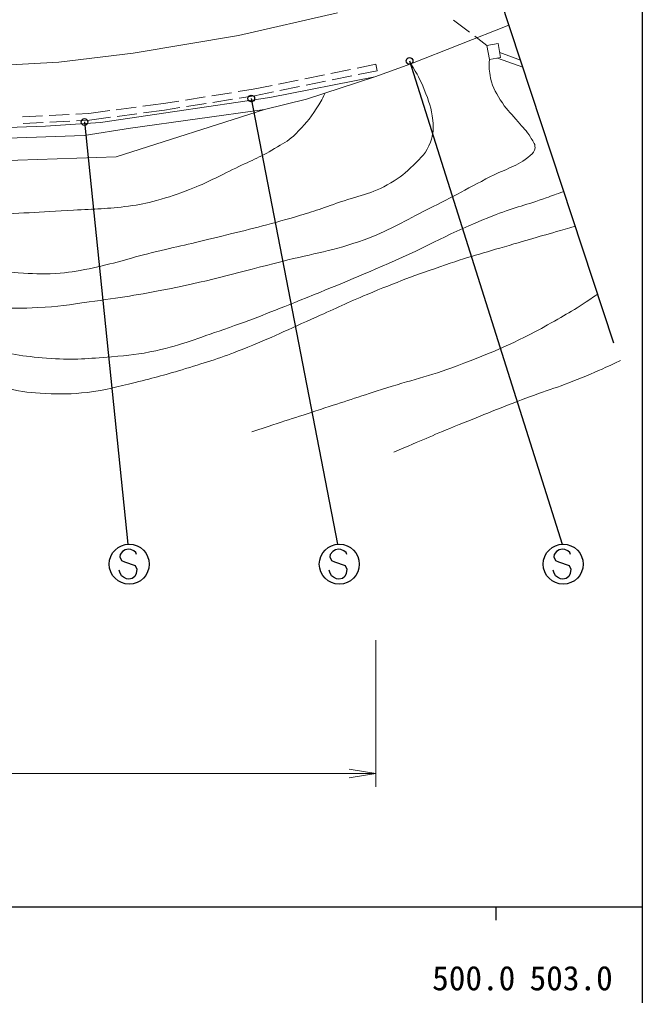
# Model space of a CAD drawing. Units: millimetres, scale not verified. Extents: x 40000 to 680000, y 20000 to 380000.
# Drawn here: x 532299 to 579000, y 198357 to 271522 of the extents above; entities that cross this region are included whole.
import ezdxf
from ezdxf.enums import TextEntityAlignment as Align

# ---------------------------------------------------------------- set-up
doc = ezdxf.new("R2010")
doc.units = ezdxf.units.MM
doc.header["$LTSCALE"] = 1000
doc.linetypes.add('CHAIN', pattern=[18.5, 12, -1.5, 3.5, -1.5])
for name, color, linetype, lineweight in [('M-BMK', 2, 'CHAIN', 13), ('M-BMK-OTRS', 5, 'Continuous', 25), ('M-STR-HTXT', 7, 'Continuous', 13), ('M-STR-STRC', 7, 'Continuous', 25), ('M-TTL-BAND', 7, 'Continuous', 25), ('M-WORK', 1, 'Continuous', 13)]:
    doc.layers.add(name, color=color, linetype=linetype, lineweight=lineweight)
doc.styles.add('ＭＳ ゴシック', font='')
doc.styles.get('ＭＳ ゴシック').set_extended_font_data('MS Gothic')

# ---------------------------------------------------------------- blocks, each defined once
blk = doc.blocks.new('open_arrow')
at = {"color": 0, "linetype": 'Continuous', "lineweight": -2}
blk.add_lwpolyline([(7.5, 1.25), (0, 0), (7.5, -1.25)], dxfattribs=at)

msp = doc.modelspace()

# ---------------------------------------------------------------- linework, layer by layer
at = {"layer": 'M-BMK'}
for p, q in [((548722, 270324), (556128, 272029)), ((540809, 268992), (548722, 270324)), ((535241, 268326), (540809, 268992)), ((528714, 267953), (535241, 268326))]:
    msp.add_line(p, q, dxfattribs=at)
at = {"layer": 'M-BMK-OTRS'}
msp.add_line((576859, 247255), (567455, 275743), dxfattribs=at)
at = {"layer": 'M-STR-HTXT'}
for p, q in [((559017, 225000), (559017, 214000)), ((493555, 215000), (559017, 215000))]:
    msp.add_line(p, q, dxfattribs=at)
at = {"layer": 'M-STR-STRC'}
for p, q in [((561543, 268414), (572989, 232191)), ((549677, 265606), (556142, 232186)), ((537164, 263839), (540416, 232188)), ((539836, 231421), (539812, 231251)), ((539812, 231251), (539941, 230977)), ((540029, 231629), (539836, 231421)), ((540225, 231769), (540029, 231629)), ((540474, 231819), (540225, 231769)), ((540648, 231795), (540474, 231819)), ((540864, 231686), (540648, 231795)), ((541029, 231575), (540864, 231686)), ((541081, 231408), (541029, 231575)), ((555586, 231421), (555562, 231251)), ((555562, 231251), (555691, 230977)), ((555779, 231629), (555586, 231421)), ((555975, 231769), (555779, 231629)), ((556224, 231819), (555975, 231769)), ((556398, 231795), (556224, 231819)), ((556614, 231686), (556398, 231795)), ((556779, 231575), (556614, 231686)), ((556831, 231408), (556779, 231575)), ((572370, 231421), (572346, 231251)), ((572346, 231251), (572475, 230977)), ((572562, 231629), (572370, 231421)), ((572759, 231769), (572562, 231629)), ((573008, 231819), (572759, 231769)), ((573181, 231795), (573008, 231819)), ((573398, 231686), (573181, 231795)), ((573563, 231575), (573398, 231686)), ((573615, 231408), (573563, 231575)), ((539941, 230977), (540168, 230867)), ((540168, 230867), (540966, 230586)), ((540966, 230586), (541087, 230327)), ((555691, 230977), (555918, 230867)), ((555918, 230867), (556716, 230586)), ((556716, 230586), (556837, 230327)), ((572475, 230977), (572701, 230867)), ((572701, 230867), (573500, 230586)), ((573500, 230586), (573621, 230327)), ((539817, 230088), (539758, 230253)), ((539944, 229822), (539817, 230088)), ((540099, 229712), (539944, 229822)), ((540937, 229762), (540750, 229618)), ((541043, 229986), (540937, 229762)), ((541087, 230327), (541043, 229986)), ((555567, 230088), (555508, 230253)), ((555694, 229822), (555567, 230088)), ((555849, 229712), (555694, 229822)), ((556687, 229762), (556500, 229618)), ((556793, 229986), (556687, 229762)), ((556837, 230327), (556793, 229986)), ((572351, 230088), (572292, 230253)), ((572477, 229822), (572351, 230088)), ((572632, 229712), (572477, 229822)), ((573470, 229762), (573283, 229618)), ((573576, 229986), (573470, 229762)), ((573621, 230327), (573576, 229986)), ((540318, 229600), (540099, 229712)), ((540498, 229574), (540318, 229600)), ((540750, 229618), (540498, 229574)), ((556068, 229600), (555849, 229712)), ((556248, 229574), (556068, 229600)), ((556500, 229618), (556248, 229574)), ((572852, 229600), (572632, 229712)), ((573032, 229574), (572852, 229600)), ((573283, 229618), (573032, 229574))]:
    msp.add_line(p, q, dxfattribs=at)
for centre, radius in [((561543, 268414), 250), ((549677, 265606), 250), ((537164, 263839), 250), ((540523, 230692), 1500), ((556273, 230692), 1500), ((573057, 230692), 1500)]:
    msp.add_circle(centre, radius, dxfattribs=at)
at = {"layer": 'M-TTL-BAND'}
for p, q in [((579000, 20000), (579000, 370000)), ((40000, 205000), (579000, 205000)), ((568000, 205000), (568000, 204000))]:
    msp.add_line(p, q, dxfattribs=at)
at = {"layer": 'M-WORK'}
for p, q in [((564828, 271467), (566026, 270564)), ((561639, 268210), (568988, 271099)), ((566425, 270263), (567329, 269582)), ((567329, 269582), (568169, 269736)), ((567523, 268521), (567329, 269582)), ((568169, 269736), (568364, 268675)), ((568364, 268675), (567523, 268521)), ((568128, 268632), (570025, 267958)), ((568297, 269042), (569851, 268485)), ((555642, 267485), (557111, 267786)), ((557601, 267886), (559017, 268176)), ((558924, 267229), (561639, 268210)), ((559017, 268176), (559118, 267686)), ((551074, 265684), (558924, 267229)), ((553683, 267084), (555152, 267385)), ((558924, 267229), (553809, 265559)), ((555737, 266994), (557206, 267295)), ((557696, 267395), (559118, 267686)), ((549817, 266293), (551233, 266583)), ((551723, 266683), (553193, 266984)), ((551818, 266192), (553287, 266493)), ((553777, 266593), (555247, 266894)), ((543934, 264618), (551074, 265684)), ((544732, 265486), (546214, 265721)), ((546708, 265799), (548189, 266034)), ((548683, 266113), (549817, 266293)), ((548764, 265619), (549907, 265801)), ((549907, 265801), (551328, 266092)), ((539554, 264756), (541041, 264953)), ((541537, 265019), (543104, 265227)), ((543104, 265227), (544238, 265407)), ((543176, 264733), (544319, 264914)), ((544813, 264992), (546294, 265228)), ((546788, 265306), (548270, 265541)), ((553809, 265559), (550665, 264778)), ((532533, 264230), (534031, 264306)), ((534531, 264331), (536029, 264407)), ((536528, 264433), (537492, 264481)), ((537492, 264481), (539059, 264690)), ((537537, 263983), (539118, 264193)), ((538375, 263801), (543934, 264618)), ((539546, 261237), (550665, 264778)), ((539613, 264259), (541100, 264457)), ((550665, 264778), (540631, 263375)), ((541596, 264522), (543176, 264733)), ((526476, 263250), (534255, 263517)), ((532564, 263731), (534062, 263807)), ((534255, 263517), (538375, 263801)), ((534561, 263832), (536059, 263908)), ((536559, 263934), (537537, 263983)), ((537150, 262815), (523430, 262389)), ((540631, 263375), (537150, 262815)), ((513131, 260278), (539546, 261237))]:
    msp.add_line(p, q, dxfattribs=at)
for points, knots in [([(509470, 261402), (510500, 260148), (510787, 259808), (511673, 258823), (512716, 257663), (513325, 257033), (514443, 255946), (515145, 255263), (515500, 254831), (516281, 254241), (517431, 253373), (518113, 252919), (519398, 252269), (520805, 251558), (521684, 251339), (523208, 250937), (524961, 250474), (525986, 250370), (527790, 250191), (530081, 249964), (531378, 249813), (533678, 249925), (535184, 249998), (536021, 250145), (537514, 250351), (539875, 250676), (541199, 250866), (543535, 251337), (546863, 252008), (548690, 252553), (551980, 253388), (554390, 254000), (555796, 254169), (558134, 255013), (559955, 255671), (560880, 256274), (562610, 257144), (564580, 258137), (565665, 258729), (567618, 259755), (568776, 260363), (569599, 260457), (570575, 261327), (570778, 261508), (570945, 261642), (570948, 261913), (570953, 262253), (570773, 262418), (570602, 262712), (570312, 263211), (570035, 263412), (569669, 263858), (569215, 264412), (568886, 264667), (568497, 265270), (568061, 265947), (567778, 266345), (567618, 267135), (567510, 267667), (567494, 267914), (567523, 268521)], [0, 0, 0, 0, 1, 1, 1, 2, 2, 2, 3, 3, 3, 4, 4, 4, 5, 5, 5, 6, 6, 6, 7, 7, 7, 8, 8, 8, 9, 9, 9, 10, 10, 10, 11, 11, 11, 12, 12, 12, 13, 13, 13, 14, 14, 14, 15, 15, 15, 16, 16, 16, 17, 17, 17, 18, 18, 18, 19, 19, 19, 20, 20, 20, 20]), ([(512716, 260405), (513184, 259807), (513317, 259648), (513716, 259175), (514416, 258344), (514808, 257873), (515593, 257121), (516303, 256439), (516685, 256013), (517529, 255504), (517954, 255248), (518212, 255130), (518683, 254972), (519740, 254615), (520373, 254555), (521454, 254279), (522634, 253977), (523278, 253734), (524473, 253497), (525928, 253210), (526766, 253183), (528238, 253000), (529784, 252809), (530645, 252645), (532199, 252538), (533286, 252464), (533900, 252414), (534987, 252485), (535980, 252550), (536533, 252646), (537509, 252840), (539384, 253213), (540394, 253596), (542251, 254048), (544128, 254505), (545190, 254717), (547064, 255185), (549255, 255732), (550493, 256002), (552659, 256641), (554001, 257037), (554751, 257271), (556069, 257742), (557667, 258313), (558666, 258422), (560136, 259270), (560863, 259689), (561218, 260019), (561823, 260602), (562427, 261183), (562819, 261536), (563102, 262324), (563319, 262929), (563345, 263320), (563280, 263958), (563184, 264889), (562988, 265399), (562640, 266267), (562323, 267060), (562155, 267352), (561639, 268210)], [0, 0, 0, 0, 1, 1, 1, 2, 2, 2, 3, 3, 3, 4, 4, 4, 5, 5, 5, 6, 6, 6, 7, 7, 7, 8, 8, 8, 9, 9, 9, 10, 10, 10, 11, 11, 11, 12, 12, 12, 13, 13, 13, 14, 14, 14, 15, 15, 15, 16, 16, 16, 17, 17, 17, 18, 18, 18, 19, 19, 19, 20, 20, 20, 20]), ([(515160, 260351), (515681, 259831), (515849, 259682), (516321, 259288), (517031, 258697), (517457, 258390), (518263, 257939), (518976, 257540), (519388, 257325), (520163, 257068), (520891, 256828), (521322, 256760), (522082, 256660), (522948, 256546), (523445, 256614), (524319, 256624), (526416, 256649), (527588, 256769), (529683, 256873), (532285, 257002), (533743, 257067), (536343, 257228), (537961, 257329), (538875, 257316), (540481, 257530), (541309, 257640), (541771, 257739), (542577, 257956), (543558, 258221), (544101, 258400), (545046, 258773), (546434, 259322), (547166, 259739), (548509, 260390), (549740, 260986), (550469, 261255), (551635, 261970), (552195, 262314), (552543, 262478), (553003, 262947), (553668, 263627), (554041, 264024), (554548, 264830), (554830, 265278), (554934, 265452), (555207, 266015)], [0, 0, 0, 0, 1, 1, 1, 2, 2, 2, 3, 3, 3, 4, 4, 4, 5, 5, 5, 6, 6, 6, 7, 7, 7, 8, 8, 8, 9, 9, 9, 10, 10, 10, 11, 11, 11, 12, 12, 12, 13, 13, 13, 14, 14, 14, 15, 15, 15, 15]), ([(503052, 263372), (503649, 262989), (503800, 262893), (504280, 262588), (504968, 262150), (505394, 261966), (506044, 261475), (506663, 261007), (506992, 260708), (507489, 260113), (508022, 259474), (508218, 259038), (508685, 258349), (509361, 257350), (509616, 256696), (510413, 255791), (510826, 255322), (511076, 255067), (511574, 254690), (512194, 254220), (512607, 254053), (513279, 253660), (514413, 252995), (515056, 252635), (516215, 252014), (517848, 251138), (518809, 250734), (520442, 249859), (521664, 249205), (522327, 248798), (523521, 248095), (524986, 247232), (525766, 246680), (527227, 245810), (527980, 245361), (528369, 245044), (529169, 244685), (530056, 244286), (530569, 244081), (531513, 243844), (532549, 243584), (533158, 243551), (534224, 243489), (535453, 243417), (536151, 243438), (537374, 243572), (538801, 243729), (539576, 243987), (540973, 244318), (542461, 244670), (543287, 244906), (544750, 245348), (546429, 245855), (547368, 246153), (549001, 246792), (551216, 247659), (552402, 248274), (554578, 249235), (556057, 249887), (556868, 250293), (558361, 250913), (560620, 251852), (561908, 252328), (564222, 253124), (566208, 253807), (567349, 254101), (569363, 254696), (571157, 255226), (571731, 255389), (573966, 256018)], [0, 0, 0, 0, 1, 1, 1, 2, 2, 2, 3, 3, 3, 4, 4, 4, 5, 5, 5, 6, 6, 6, 7, 7, 7, 8, 8, 8, 9, 9, 9, 10, 10, 10, 11, 11, 11, 12, 12, 12, 13, 13, 13, 14, 14, 14, 15, 15, 15, 16, 16, 16, 17, 17, 17, 18, 18, 18, 19, 19, 19, 20, 20, 20, 21, 21, 21, 22, 22, 22, 23, 23, 23, 23]), ([(506730, 262243), (507648, 261376), (507881, 261154), (508613, 260451), (509739, 259371), (510352, 258748), (511473, 257663), (512580, 256591), (513185, 255976), (514314, 254928), (515395, 253925), (515969, 253322), (517138, 252424), (517946, 251803), (518415, 251469), (519296, 250958), (520545, 250235), (521294, 249920), (522600, 249307), (524038, 248631), (524819, 248176), (526329, 247681), (527694, 247235), (528489, 247074), (529899, 246802), (531748, 246446), (532789, 246219), (534668, 246110), (536435, 246007), (537434, 246087), (539197, 246243), (540505, 246358), (541247, 246405), (542527, 246696), (544558, 247158), (545643, 247622), (547615, 248294), (549882, 249066), (551119, 249591), (553343, 250479), (556142, 251595), (557697, 252252), (560456, 253462), (563429, 254766), (564989, 255745), (568022, 256899), (569468, 257449), (570323, 257628), (571779, 258151), (572297, 258338), (572465, 258396), (573102, 258636)], [0, 0, 0, 0, 1, 1, 1, 2, 2, 2, 3, 3, 3, 4, 4, 4, 5, 5, 5, 6, 6, 6, 7, 7, 7, 8, 8, 8, 9, 9, 9, 10, 10, 10, 11, 11, 11, 12, 12, 12, 13, 13, 13, 14, 14, 14, 15, 15, 15, 16, 16, 16, 17, 17, 17, 17]), ([(549703, 240616), (552221, 241432), (552853, 241637), (554871, 242295), (556657, 242877), (557654, 243218), (559443, 243791), (561652, 244498), (562945, 244732), (565109, 245567), (567821, 246613), (569356, 247206), (571892, 248627), (573393, 249468), (573931, 249781), (575645, 250933)], [0, 0, 0, 0, 1, 1, 1, 2, 2, 2, 3, 3, 3, 4, 4, 4, 5, 5, 5, 5]), ([(560372, 239084), (562550, 240029), (563116, 240273), (564888, 241003), (566844, 241808), (567947, 242245), (569923, 243001), (571805, 243720), (572904, 244010), (574759, 244797), (575782, 245230), (576127, 245377), (577356, 245958)], [0, 0, 0, 0, 1, 1, 1, 2, 2, 2, 3, 3, 3, 4, 4, 4, 4])]:
    msp.add_open_spline(points, degree=3, knots=knots, dxfattribs=at)

# ---------------------------------------------------------------- block references
at = {"layer": 'M-STR-HTXT', "xscale": 267, "yscale": 267, "rotation": 180}
msp.add_blockref('open_arrow', (559017, 215000), dxfattribs=at)

# ---------------------------------------------------------------- texts
at = {"layer": 'M-TTL-BAND', "style": 'ＭＳ ゴシック'}
for s, p in [('500.0', (566348, 198195)), ('503.0', (573653, 198195))]:
    msp.add_text(s, height=1833, dxfattribs=at).set_placement(p, align=Align.BOTTOM_CENTER)

doc.saveas('drawing.dxf')
